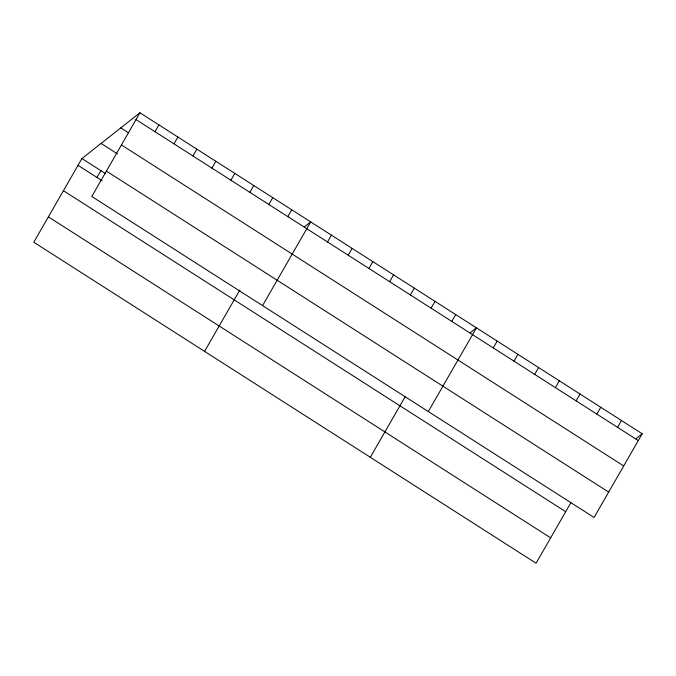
<?xml version="1.0" encoding="UTF-8"?>
<svg xmlns="http://www.w3.org/2000/svg" width="676" height="676" viewBox="0 0 676 676"><rect width="100%" height="100%" fill="white"/><g stroke="black" fill="none" stroke-linecap="round" stroke-linejoin="round"><path stroke-width="1.01" d="M139.932 112.774L91.801 196.471L594.069 517.47L642.2 433.764L139.932 112.774L81.931 158.53L33.8 242.236L536.068 563.226L570.899 502.657M96.989 177.475L100.901 170.656M154.99 131.71L158.902 124.899M173.96 143.836L177.881 137.025M192.939 155.962L196.851 149.151M211.909 168.087L215.83 161.277M230.888 180.213L234.8 173.402M249.858 192.339L253.779 185.528M268.837 204.465L272.749 197.654M204.575 351.368L239.929 289.886M287.807 216.59L291.728 209.78M262.575 305.611L310.698 221.905L304.318 226.942M327.505 241.966L331.417 235.147M348.225 255.207L352.137 248.388M368.944 268.448L372.856 261.629M389.663 281.689L393.576 274.87M410.383 294.93L414.295 288.111M431.094 308.171L435.014 301.352M370.321 457.297L405.152 396.727M451.813 321.413L455.734 314.594M428.322 411.54L476.453 327.835L470.073 332.871M493.252 347.895L497.173 341.076M513.971 361.136L517.892 354.317M534.691 374.377L538.603 367.558M555.41 387.618L559.322 380.799M576.129 400.86L580.042 394.04M596.849 414.101L600.761 407.282M617.568 427.342L621.481 420.523M635.82 438.8L642.2 433.764M136.011 119.584L638.279 440.583M120.793 127.874L128.55 132.834M121.426 144.951L623.694 465.95M101.07 143.43L117.455 153.908M106.394 171.096L608.662 492.094M81.931 158.53L105.219 173.419M78.01 165.341L102.16 180.779M63.426 190.716L565.694 511.715M48.393 216.861L550.661 537.859"/></g></svg>
